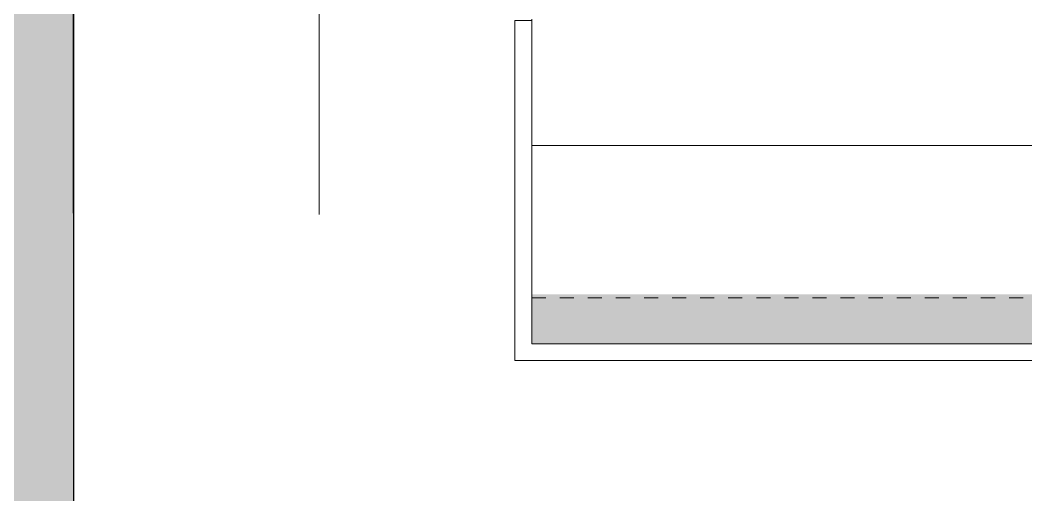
# Model space of a CAD drawing. Header units: metres. Extents: x -3 to 171, y -23 to 41.
# Drawn here: x 133.05 to 140.22, y 17 to 20.38 of the extents above; entities that cross this region are included whole.
import ezdxf

# ---------------------------------------------------------------- set-up
doc = ezdxf.new("R2010")
doc.units = ezdxf.units.M
doc.header["$MEASUREMENT"] = 0
doc.set_wipeout_variables(frame=1)
doc.linetypes.add('Punkt 1_1', pattern=[0.075, 0.025, -0.05])
doc.linetypes.add('Wipeout_Contour', pattern=[1, 0, -1])
for name, color, linetype in [('140 Brüstung', 7, 'Continuous'), ('725 Nachbarbebauung', 7, 'Continuous'), ('815 Raumbegrenzung', 7, 'Continuous'), ('905 VP Beschriftung Übersicht.Übersicht', 7, 'Continuous'), ('Neubau_140 Geländer transparent', 7, 'Continuous'), ('Neubau_840 Baulinien', 7, 'Continuous')]:
    doc.layers.add(name, color=color, linetype=linetype)
doc.linetypes.add('Grenze Grundstück', pattern='A,0,[1,415_260415_PP_VA_1_7 1 DG1.Shx,S=0.00031746,R=0,X=0,Y=0],-0.04,0', length=0.04)

# ---------------------------------------------------------------- blocks, each defined once
blk = doc.blocks.new('Decke_6_2', base_point=(121.7766, 27.7159))
at = {"layer": '725 Nachbarbebauung', "linetype": 'Continuous', "lineweight": 0, "true_color": 0x1f1f1f}
blk.add_hatch(color=250, dxfattribs=at).paths.add_polyline_path([(121.7766, 27.7159), (125.924, 12.4101), (126.6488, 12.3921), (133.2526, 12.2408), (133.4382, 12.2396), (133.432, 21.2655), (133.4356, 23.2572), (133.3891, 33.3817), (123.3599, 33.4094), (121.802, 33.4284)])
at = {"layer": '725 Nachbarbebauung', "color": 8, "linetype": 'Continuous', "lineweight": 13, "flags": 128}
blk.add_lwpolyline([(121.7766, 27.7159), (125.924, 12.4101), (126.6488, 12.3921), (133.2526, 12.2408), (133.4382, 12.2396), (133.432, 21.2655), (133.4356, 23.2572), (133.3891, 33.3817), (123.3599, 33.4094), (121.802, 33.4284)], close=True, dxfattribs=at)
blk = doc.blocks.new('Wand_117_2', base_point=(136.5792, 17.9602))
at = {"color": 254, "linetype": 'Wipeout_Contour', "lineweight": 0, "ltscale": 413.073132}
blk.add_wipeout([(136.6992, 18.0802), (136.6692, 18.0502), (136.6992, 18.0502)], dxfattribs=at).dxf.layer = '140 Brüstung'
at = {"color": 254, "linetype": 'Wipeout_Contour', "lineweight": 0, "ltscale": 412.7704}
blk.add_wipeout([(136.5792, 17.9602), (136.6092, 17.9602), (136.6092, 17.9902)], dxfattribs=at).dxf.layer = '140 Brüstung'
at = {"color": 254, "linetype": 'Wipeout_Contour', "lineweight": 0, "ltscale": 412.829106}
blk.add_wipeout([(136.6092, 17.9902), (136.6192, 17.9902), (136.6192, 18.0002)], dxfattribs=at).dxf.layer = '140 Brüstung'
at = {"color": 254, "linetype": 'Wipeout_Contour', "lineweight": 0, "ltscale": 412.997294}
blk.add_wipeout([(136.6692, 18.0502), (136.6592, 18.0402), (136.6692, 18.0402)], dxfattribs=at).dxf.layer = '140 Brüstung'
at = {"color": 254, "linetype": 'Wipeout_Contour', "lineweight": 0, "ltscale": 552.141405}
blk.add_wipeout([(136.6992, 18.0802), (136.6992, 20.3802), (136.6692, 20.3802), (136.6692, 18.0802)], dxfattribs=at).dxf.layer = '140 Brüstung'
at = {"color": 254, "linetype": 'Wipeout_Contour', "lineweight": 0, "ltscale": 412.926028}
blk.add_wipeout([(136.6592, 18.0402), (136.6192, 18.0002), (136.6592, 18.0002)], dxfattribs=at).dxf.layer = '140 Brüstung'
at = {"color": 254, "linetype": 'Wipeout_Contour', "lineweight": 0, "ltscale": 551.761283}
blk.add_wipeout([(136.5792, 20.3802), (136.5792, 17.9902), (136.6092, 17.9902), (136.6092, 20.3802)], dxfattribs=at).dxf.layer = '140 Brüstung'
at = {"color": 254, "linetype": 'Wipeout_Contour', "lineweight": 0, "ltscale": 414.169723}
blk.add_wipeout([(136.6692, 18.0802), (136.6692, 18.0502), (136.6992, 18.0802)], dxfattribs=at).dxf.layer = '140 Brüstung'
at = {"color": 254, "linetype": 'Wipeout_Contour', "lineweight": 0, "ltscale": 552.054316}
blk.add_wipeout([(136.6692, 18.0502), (136.6692, 20.3802), (136.6592, 20.3802), (136.6592, 18.0502)], dxfattribs=at).dxf.layer = '140 Brüstung'
at = {"color": 254, "linetype": 'Wipeout_Contour', "lineweight": 0, "ltscale": 413.866488}
blk.add_wipeout([(136.6092, 17.9902), (136.5792, 17.9902), (136.5792, 17.9602)], dxfattribs=at).dxf.layer = '140 Brüstung'
at = {"color": 254, "linetype": 'Wipeout_Contour', "lineweight": 0, "ltscale": 551.843144}
blk.add_wipeout([(136.6192, 18.0002), (136.6192, 20.3802), (136.6092, 20.3802), (136.6092, 18.0002)], dxfattribs=at).dxf.layer = '140 Brüstung'
at = {"color": 254, "linetype": 'Wipeout_Contour', "lineweight": 0, "ltscale": 414.110983}
blk.add_wipeout([(136.6592, 18.0502), (136.6592, 18.0402), (136.6692, 18.0502)], dxfattribs=at).dxf.layer = '140 Brüstung'
at = {"layer": '140 Brüstung', "color": 7, "linetype": 'Continuous', "lineweight": 18, "flags": 128}
blk.add_lwpolyline([(136.6992, 18.0802), (136.6992, 20.3802)], dxfattribs=at)
at = {"color": 254, "linetype": 'Wipeout_Contour', "lineweight": 0, "ltscale": 551.952636}
blk.add_wipeout([(136.6592, 18.0402), (136.6592, 20.3802), (136.6192, 20.3802), (136.6192, 18.0402)], dxfattribs=at).dxf.layer = '140 Brüstung'
at = {"color": 254, "linetype": 'Wipeout_Contour', "lineweight": 0, "ltscale": 413.942523}
blk.add_wipeout([(136.6092, 18.0002), (136.6092, 17.9902), (136.6192, 18.0002)], dxfattribs=at).dxf.layer = '140 Brüstung'
at = {"layer": '140 Brüstung', "color": 7, "linetype": 'Continuous', "lineweight": 18, "flags": 128}
for points in [[(136.5792, 20.3802), (136.6092, 20.3802)], [(136.5792, 20.3802), (136.5792, 17.9602)], [(136.6092, 20.3802), (136.6192, 20.3802)], [(136.6192, 20.3802), (136.6592, 20.3802)], [(136.6592, 20.3802), (136.6692, 20.3802)], [(136.6692, 20.3802), (136.6992, 20.3802)], [(136.5792, 17.9602), (136.6092, 17.9602)]]:
    blk.add_lwpolyline(points, dxfattribs=at)
at = {"color": 254, "linetype": 'Wipeout_Contour', "lineweight": 0, "ltscale": 414.013761}
blk.add_wipeout([(136.6192, 18.0402), (136.6192, 18.0002), (136.6592, 18.0402)], dxfattribs=at).dxf.layer = '140 Brüstung'
blk = doc.blocks.new('Wand_138_2', base_point=(149.1642, 17.9602))
at = {"color": 254, "linetype": 'Wipeout_Contour', "lineweight": 0, "ltscale": 576.03826}
blk.add_wipeout([(149.0442, 18.0802), (136.6992, 18.0802), (136.6992, 18.0502), (149.0442, 18.0502)], dxfattribs=at).dxf.layer = '140 Brüstung'
at = {"color": 254, "linetype": 'Wipeout_Contour', "lineweight": 0, "ltscale": 575.993268}
blk.add_wipeout([(136.6092, 17.9602), (149.1342, 17.9602), (149.1342, 17.9902), (136.6092, 17.9902)], dxfattribs=at).dxf.layer = '140 Brüstung'
at = {"color": 254, "linetype": 'Wipeout_Contour', "lineweight": 0, "ltscale": 576.003271}
blk.add_wipeout([(136.6192, 17.9902), (149.1242, 17.9902), (149.1242, 18.0002), (136.6192, 18.0002)], dxfattribs=at).dxf.layer = '140 Brüstung'
at = {"color": 254, "linetype": 'Wipeout_Contour', "lineweight": 0, "ltscale": 576.028267}
blk.add_wipeout([(149.0742, 18.0502), (136.6692, 18.0502), (136.6692, 18.0402), (149.0742, 18.0402)], dxfattribs=at).dxf.layer = '140 Brüstung'
at = {"layer": '140 Brüstung', "color": 7, "linetype": 'Continuous', "lineweight": 18, "flags": 128}
for points in [[(149.0442, 18.0802), (136.6992, 18.0802)], [(136.6092, 17.9602), (149.1342, 17.9602)]]:
    blk.add_lwpolyline(points, dxfattribs=at)
at = {"color": 254, "linetype": 'Wipeout_Contour', "lineweight": 0, "ltscale": 576.015725}
blk.add_wipeout([(149.0842, 18.0402), (136.6592, 18.0402), (136.6592, 18.0002), (149.0842, 18.0002)], dxfattribs=at).dxf.layer = '140 Brüstung'
blk = doc.blocks.new('Decke_30_2', base_point=(136.5792, 20.3802))
at = {"layer": 'Neubau_140 Geländer transparent', "color": 7, "linetype": 'Continuous', "lineweight": 13, "flags": 128}
blk.add_lwpolyline([(136.5792, 20.3802), (136.5792, 17.9602), (142.8142, 17.9602), (142.8142, 18.0802), (136.6992, 18.0802), (136.6992, 20.3802)], close=True, dxfattribs=at)

msp = doc.modelspace()

# ---------------------------------------------------------------- hatches: boundary and pattern name
at = {"layer": '905 VP Beschriftung Übersicht.Übersicht', "linetype": 'Continuous', "lineweight": 13}
msp.add_hatch(color=8, dxfattribs=at).paths.add_polyline_path([(136.6992, 18.4312), (142.7492, 18.4312), (142.7492, 18.0802), (136.6992, 18.0802)])

# ---------------------------------------------------------------- linework, layer by layer
at = {"color": 5, "linetype": 'Continuous', "lineweight": 13}
msp.add_line((135.1842, 20.7702), (135.1842, 18.9992), dxfattribs=at)
at = {"layer": '815 Raumbegrenzung', "color": 8, "linetype": 'Continuous', "lineweight": 13}
for p, q in [((136.5792, 19.4902), (149.1642, 19.4902)), ((136.6992, 18.0802), (149.0442, 18.0802))]:
    msp.add_line(p, q, dxfattribs=at)

# ---------------------------------------------------------------- block references
at = {"layer": '725 Nachbarbebauung', "color": 8, "linetype": 'Continuous', "lineweight": 13}
msp.add_blockref('Decke_6_2', (121.7766, 27.7159), dxfattribs=at)

# ---------------------------------------------------------------- next in the draw order: block references
at = {"layer": '140 Brüstung', "color": 7, "lineweight": 18}
msp.add_blockref('Wand_117_2', (136.5792, 17.9602), dxfattribs=at)

# ---------------------------------------------------------------- next in the draw order: linework, layer by layer
at = {"layer": '815 Raumbegrenzung', "color": 8, "linetype": 'Continuous', "lineweight": 13}
msp.add_line((136.6992, 20.3902), (136.6992, 18.0802), dxfattribs=at)
at = {"layer": '905 VP Beschriftung Übersicht.Übersicht', "color": 8, "linetype": 'Punkt 1_1', "lineweight": 13}
msp.add_line((136.6992, 18.4062), (142.7492, 18.4062), dxfattribs=at)
at = {"layer": 'Neubau_840 Baulinien', "color": 254, "linetype": 'Grenze Grundstück', "lineweight": 13, "true_color": 0xe3e3e3}
msp.add_lwpolyline([(133.3792, 35.46), (152.3642, 35.459), (152.3372, 24.0151), (152.2827, 15.8899), (152.2278, 4.1322), (133.4457, 1.4333), (133.4356, 23.2572)], close=True, dxfattribs=at)

# ---------------------------------------------------------------- next in the draw order: block references
at = {"layer": '140 Brüstung', "color": 7, "lineweight": 18}
msp.add_blockref('Wand_138_2', (149.1642, 17.9602), dxfattribs=at)

# ---------------------------------------------------------------- next in the draw order: block references
at = {"layer": 'Neubau_140 Geländer transparent', "color": 7, "linetype": 'Continuous', "lineweight": 13}
msp.add_blockref('Decke_30_2', (136.5792, 20.3802), dxfattribs=at)

doc.saveas('drawing.dxf')
